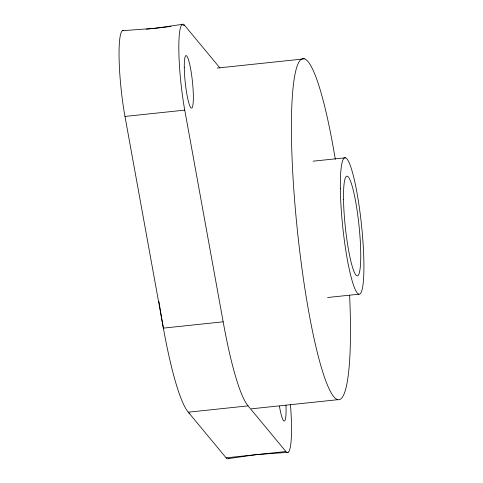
<?xml version="1.0" encoding="UTF-8"?>
<svg xmlns="http://www.w3.org/2000/svg" width="483" height="483" viewBox="0 0 483 483"><rect width="100%" height="100%" fill="white"/><g stroke="black" fill="none" stroke-linecap="round" stroke-linejoin="round"><path stroke-width="0.72" d="M182.127 24.392L154.572 28.328L122.35 30.701M228.447 458.608L256.008 454.672L288.23 452.299M146.349 29.191L167.275 26.982M168.766 26.825L171.012 26.589M182.966 25.327L184.458 25.17L219.892 67.922M217.272 68.055L304.302 58.866M123.491 30.532A58.051 7.976 84 0 0 119.078 57.718A58.051 7.976 84 0 0 124.976 116.433L184.754 110.124L223.164 321.811A171.507 23.558 84 0 0 248.069 405.877L285.9 451.52L226.116 457.83L188.292 412.186L248.069 405.877M313.093 161.183L345.351 157.796M327.565 297.51L358.929 294.201M223.164 321.811L163.387 328.12L124.976 116.433M251.317 408.823L337.593 399.719M228.936 458.113A58.051 7.976 84 0 1 226.116 457.83M189.982 413.913A171.507 23.558 84 0 1 158.949 301.47M184.754 110.124A58.051 7.976 84 0 1 178.825 48.125A58.051 7.976 84 0 1 184.458 25.17M290.428 404.343A58.051 7.976 84 0 1 285.9 451.52M285.96 405.279A26.384 3.623 84 0 1 284.318 421.055A26.384 3.623 84 0 1 279.422 406.155M349.62 295.21A171.507 23.558 84 0 1 320.76 365.377A171.507 23.558 84 0 1 292.372 95.936A171.507 23.558 84 0 1 335.299 159.293M184.289 67.566A26.384 3.623 84 0 0 191.34 108.077A26.384 3.623 84 0 0 190.839 69.981A26.384 3.623 84 0 0 184.289 67.566M340.346 188.793A68.604 9.425 84 0 0 358.688 294.135A68.604 9.425 84 0 0 357.384 195.072A68.604 9.425 84 0 0 340.346 188.793M343.534 199.63A50.135 6.889 84 0 0 357.064 275.835A50.135 6.889 84 0 0 355.82 202.54A50.135 6.889 84 0 0 343.534 199.63"/></g></svg>
